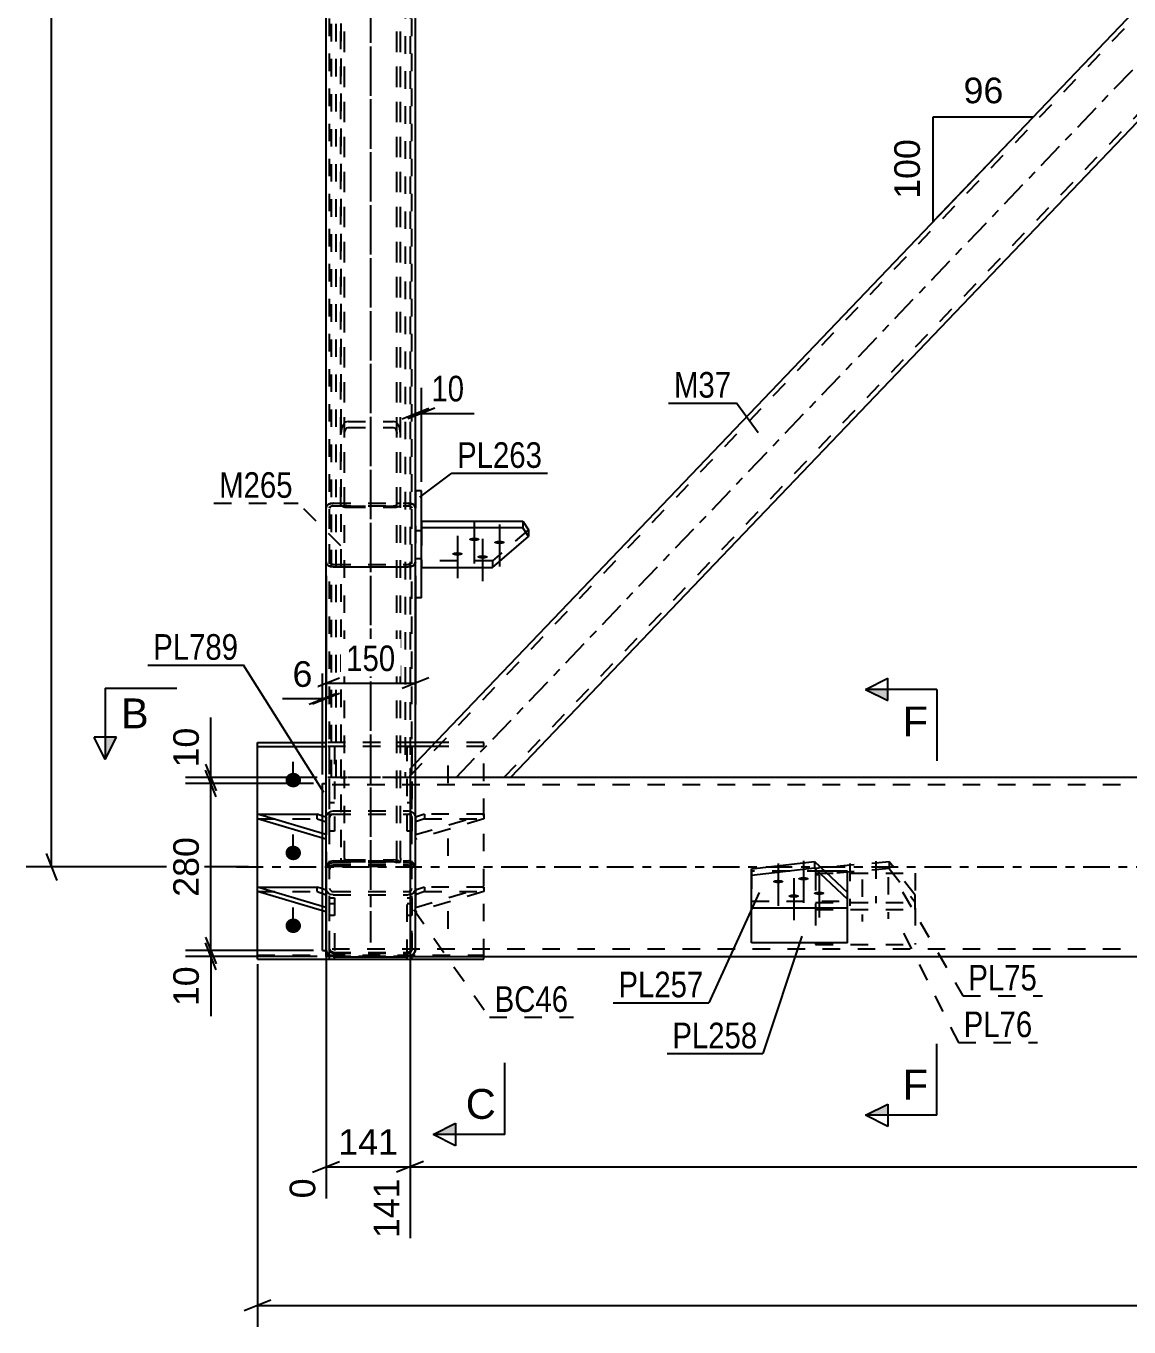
# Model space of a CAD drawing. Header units: millimetres. Extents: x 0 to 1189, y 0 to 841.
# Drawn here: x 75 to 198.4, y 232.2 to 377.7 of the extents above; entities that cross this region are included whole.
import ezdxf

# ---------------------------------------------------------------- set-up
doc = ezdxf.new("R2010")
doc.units = ezdxf.units.MM
doc.linetypes.add('DXK_LINE_DOT2', pattern=[3.9198, 1.9599, -1.9599])
doc.linetypes.add('DXK_LINE_DOT3', pattern=[5.9187, 2.979, -0.9799, 0.9799, -0.9799])
doc.styles.add('Arial', font='ARIAL.TTF', dxfattribs={"height": 0.2})
doc.styles.add('Arial Narrow', font='ARIALN.TTF', dxfattribs={"height": 0.2})

# ---------------------------------------------------------------- blocks, each defined once
blk = doc.blocks.new('Part-318890741-4207 - 4193')
at = {"color": 7, "linetype": 'DXK_LINE_DOT2'}
for p, q in [((117.62, 287.61), (117.62, 297.09)), ((117.62, 297.09), (118.15, 297.09)), ((118.15, 297.09), (118.15, 287.61)), ((117.62, 290.83), (118.15, 290.83)), ((117.62, 289.54), (118.15, 289.54)), ((118.15, 287.61), (117.62, 287.61))]:
    blk.add_line(p, q, dxfattribs=at)
blk = doc.blocks.new('Part-318890741-4205 - 4193')
at = {"color": 2, "linetype": 'Continuous'}
for p, q in [((100.88, 280.87), (100.88, 281.37)), ((108.15, 279.21), (100.88, 281.37)), ((100.88, 281.37), (107.55, 281.37)), ((108.15, 278.7), (100.88, 280.87)), ((108.15, 281.16), (107.55, 281.37))]:
    blk.add_line(p, q, dxfattribs=at)
at = {"color": 7, "linetype": 'DXK_LINE_DOT2'}
for p, q in [((100.88, 280.87), (107.55, 280.87)), ((107.55, 280.87), (107.55, 281.37)), ((107.55, 280.87), (108.55, 280.52)), ((108.55, 281.02), (108.15, 281.16)), ((108.55, 281.02), (108.55, 278.59)), ((108.55, 279.09), (108.15, 279.21)), ((108.55, 278.59), (108.15, 278.7))]:
    blk.add_line(p, q, dxfattribs=at)
blk = doc.blocks.new('Part-318890741-4206 - 4193')
at = {"color": 7, "linetype": 'DXK_LINE_DOT2'}
for p, q in [((108.95, 287.61), (108.95, 297.09)), ((109.48, 297.09), (108.95, 297.09)), ((109.48, 297.09), (109.48, 287.61)), ((108.95, 290.83), (109.48, 290.83)), ((108.95, 289.54), (109.48, 289.54)), ((109.48, 287.61), (108.95, 287.61))]:
    blk.add_line(p, q, dxfattribs=at)
blk = doc.blocks.new('Part-318890741-4208 - 4193')
at = {"color": 7, "linetype": 'DXK_LINE_DOT2'}
for p, q in [((108.95, 273.62), (108.95, 280.15)), ((108.95, 280.15), (109.48, 280.15)), ((108.95, 279.55), (109.48, 279.55)), ((109.48, 280.15), (109.48, 273.55)), ((108.95, 278.21), (109.48, 278.21))]:
    blk.add_line(p, q, dxfattribs=at)
at = {"color": 2, "linetype": 'Continuous'}
for p, q in [((108.95, 273.29), (108.95, 273.62)), ((109.48, 273.29), (109.48, 273.55)), ((108.95, 273.29), (109.48, 273.29))]:
    blk.add_line(p, q, dxfattribs=at)
blk = doc.blocks.new('Part-318890741-4209 - 4193')
at = {"color": 7, "linetype": 'DXK_LINE_DOT2'}
for p, q in [((117.62, 273.55), (117.62, 280.15)), ((117.62, 280.15), (118.15, 280.15)), ((117.62, 279.55), (118.15, 279.55)), ((118.15, 280.15), (118.15, 273.62)), ((117.62, 278.21), (118.15, 278.21))]:
    blk.add_line(p, q, dxfattribs=at)
at = {"color": 2, "linetype": 'Continuous'}
for p, q in [((117.62, 273.29), (117.62, 273.55)), ((118.15, 273.29), (118.15, 273.62)), ((117.62, 273.29), (118.15, 273.29))]:
    blk.add_line(p, q, dxfattribs=at)
blk = doc.blocks.new('Part-318890741-4277 - 4193')
at = {"color": 7, "linetype": 'DXK_LINE_DOT2'}
for p, q in [((117.95, 293.81), (301.98, 486.28)), ((128.46, 293.62), (312.49, 486.09)), ((117.95, 294.13), (117.94, 293.62)), ((117.95, 294.59), (118.55, 295.21)), ((117.95, 294.59), (117.95, 294.13)), ((129.2, 293.62), (117.94, 293.62)), ((117.95, 293.62), (117.95, 293.81))]:
    blk.add_line(p, q, dxfattribs=at)
at = {"color": 7, "linetype": 'DXK_LINE_DOT3'}
blk.add_line((123.11, 293.62), (307.32, 486.28), dxfattribs=at)
at = {"color": 2, "linetype": 'Continuous'}
for p, q in [((118.55, 295.21), (209.13, 389.95)), ((215.22, 383.58), (129.2, 293.62))]:
    blk.add_line(p, q, dxfattribs=at)
blk = doc.blocks.new('Part-318890741-4217 - 4193')
at = {"color": 7, "linetype": 'DXK_LINE_DOT2'}
for p, q in [((119.55, 281.37), (118.55, 281.02)), ((118.55, 279.09), (126.22, 281.37)), ((118.55, 281.02), (118.55, 278.59)), ((119.55, 280.87), (118.55, 280.52)), ((126.22, 280.87), (118.55, 278.59)), ((126.22, 281.37), (119.55, 281.37)), ((119.55, 281.37), (119.55, 280.87)), ((119.55, 280.87), (126.22, 280.87)), ((126.22, 281.37), (126.22, 280.87))]:
    blk.add_line(p, q, dxfattribs=at)
blk = doc.blocks.new('Part-318890741-4408 - 4193')
at = {"color": 2, "linetype": 'Continuous'}
for p, q in [((108.55, 317.74), (108.55, 548.34)), ((118.55, 319.5), (118.55, 539.67)), ((108.61, 317.52), (108.55, 317.74)), ((108.79, 317.34), (108.61, 317.52)), ((109.04, 317.22), (108.79, 317.34)), ((109.35, 317.17), (109.04, 317.22)), ((109.35, 317.17), (117.75, 317.17)), ((118.06, 317.22), (117.75, 317.17)), ((118.32, 317.34), (118.06, 317.22)), ((118.49, 317.52), (118.32, 317.34)), ((118.55, 317.74), (118.49, 317.52)), ((118.55, 317.74), (118.55, 317.96))]:
    blk.add_line(p, q, dxfattribs=at)
at = {"color": 7, "linetype": 'DXK_LINE_DOT2'}
for p, q in [((108.95, 317.74), (108.95, 548.34)), ((118.15, 317.74), (118.15, 548.34)), ((108.55, 323.73), (108.61, 323.95)), ((108.61, 323.95), (108.79, 324.14)), ((108.79, 324.14), (109.04, 324.26)), ((108.98, 323.84), (108.95, 323.73)), ((109.07, 323.94), (108.98, 323.84)), ((109.04, 324.26), (109.35, 324.31)), ((109.2, 324), (109.07, 323.94)), ((109.35, 324.02), (109.2, 324)), ((109.35, 324.31), (117.75, 324.31)), ((109.35, 324.02), (117.75, 324.02)), ((117.75, 324.31), (118.06, 324.26)), ((117.9, 324), (117.75, 324.02)), ((118.03, 323.94), (117.9, 324)), ((118.12, 323.84), (118.03, 323.94)), ((118.06, 324.26), (118.32, 324.14)), ((118.15, 323.73), (118.12, 323.84)), ((118.32, 324.14), (118.49, 323.95)), ((118.49, 323.95), (118.55, 323.73)), ((118.55, 317.96), (118.55, 319.5)), ((108.95, 317.74), (108.98, 317.63)), ((108.98, 317.63), (109.07, 317.54)), ((109.07, 317.54), (109.2, 317.48)), ((109.2, 317.48), (109.35, 317.46)), ((109.35, 317.46), (117.75, 317.46)), ((117.75, 317.46), (117.9, 317.48)), ((117.9, 317.48), (118.03, 317.54)), ((118.03, 317.54), (118.12, 317.63)), ((118.12, 317.63), (118.15, 317.74))]:
    blk.add_line(p, q, dxfattribs=at)
blk = doc.blocks.new('Part-318890741-4362 - 4193')
at = {"color": 7, "linetype": 'DXK_LINE_DOT2'}
for p, q in [((108.61, 289.42), (108.79, 289.67)), ((108.79, 289.67), (109.04, 289.83)), ((109.04, 289.83), (109.35, 289.89)), ((109.35, 289.51), (109.2, 289.48)), ((109.35, 289.89), (117.75, 289.89)), ((109.35, 289.51), (117.75, 289.51)), ((117.75, 289.89), (118.06, 289.83)), ((117.9, 289.48), (117.75, 289.51)), ((118.06, 289.83), (118.32, 289.67)), ((118.32, 289.67), (118.49, 289.42)), ((108.55, 289.13), (108.61, 289.42)), ((108.55, 274.5), (108.55, 289.13)), ((108.98, 289.28), (108.95, 289.13)), ((108.95, 274.5), (108.95, 289.13)), ((109.07, 289.4), (108.98, 289.28)), ((109.2, 289.48), (109.07, 289.4)), ((118.03, 289.4), (117.9, 289.48)), ((118.12, 289.28), (118.03, 289.4)), ((118.15, 289.13), (118.12, 289.28)), ((118.15, 274.5), (118.15, 289.13)), ((118.49, 289.42), (118.55, 289.13)), ((118.55, 274.5), (118.55, 289.13)), ((108.61, 283.77), (108.55, 283.44)), ((108.98, 283.6), (109.07, 283.74)), ((109.35, 284.29), (109.04, 284.23)), ((109.07, 283.74), (109.2, 283.83)), ((109.2, 283.83), (109.35, 283.87)), ((109.35, 284.29), (117.75, 284.29)), ((109.35, 283.87), (117.75, 283.87)), ((118.06, 284.23), (117.75, 284.29)), ((117.75, 283.87), (117.9, 283.83)), ((117.9, 283.83), (118.03, 283.74)), ((118.03, 283.74), (118.12, 283.6)), ((118.55, 283.44), (118.49, 283.77)), ((108.95, 283.44), (108.98, 283.6)), ((118.12, 283.6), (118.15, 283.44)), ((108.61, 280.95), (108.55, 281.24)), ((108.79, 280.71), (108.61, 280.95)), ((108.95, 281.24), (108.98, 281.1)), ((108.98, 281.1), (109.07, 280.98)), ((109.07, 280.98), (109.2, 280.89)), ((109.2, 280.89), (109.35, 280.87)), ((109.35, 280.87), (117.75, 280.87)), ((117.75, 280.87), (117.9, 280.89)), ((117.9, 280.89), (118.03, 280.98)), ((118.03, 280.98), (118.12, 281.1)), ((118.12, 281.1), (118.15, 281.24)), ((118.49, 280.95), (118.32, 280.71)), ((118.55, 281.24), (118.49, 280.95)), ((109.04, 280.55), (108.79, 280.71)), ((109.35, 280.49), (109.04, 280.55)), ((109.35, 280.49), (117.75, 280.49)), ((118.06, 280.55), (117.75, 280.49)), ((118.32, 280.71), (118.06, 280.55)), ((108.55, 274.5), (108.55, 274.48)), ((108.55, 274.48), (108.61, 274.17)), ((108.98, 274.34), (108.95, 274.5)), ((109.07, 274.2), (108.98, 274.34)), ((109.04, 273.71), (109.35, 273.65)), ((109.2, 274.11), (109.07, 274.2)), ((109.35, 274.07), (109.2, 274.11)), ((109.35, 274.07), (117.75, 274.07)), ((109.35, 273.65), (117.75, 273.65)), ((117.9, 274.11), (117.75, 274.07)), ((117.75, 273.65), (118.06, 273.71)), ((118.03, 274.2), (117.9, 274.11)), ((118.12, 274.34), (118.03, 274.2)), ((118.15, 274.5), (118.12, 274.34)), ((118.49, 274.17), (118.55, 274.48)), ((118.55, 274.48), (118.55, 274.5))]:
    blk.add_line(p, q, dxfattribs=at)
for centre, start, end in [((109.39, 283.47), 114.3199, 159.2416), ((117.72, 283.47), 20.7584, 65.6801), ((109.39, 274.47), 200.7584, 245.6801), ((117.72, 274.47), 294.3199, 339.2416)]:
    blk.add_arc(centre, 0.827, start, end, dxfattribs=at)
blk = doc.blocks.new('Part-318890741-4324 - 4193')
at = {"color": 7, "linetype": 'DXK_LINE_DOT2'}
for p, q in [((108.61, 323.95), (108.55, 323.73)), ((108.55, 317.74), (108.55, 323.73)), ((108.79, 324.14), (108.61, 323.95)), ((109.04, 324.26), (108.79, 324.14)), ((108.95, 323.73), (108.98, 323.84)), ((108.95, 274.4), (108.95, 323.73)), ((108.98, 323.84), (109.07, 323.94)), ((109.35, 324.31), (109.04, 324.26)), ((109.07, 323.94), (109.2, 324)), ((109.2, 324), (109.35, 324.02)), ((109.35, 324.31), (117.75, 324.31)), ((109.35, 324.02), (117.75, 324.02)), ((118.06, 324.26), (117.75, 324.31)), ((117.75, 324.02), (117.9, 324)), ((117.9, 324), (118.03, 323.94)), ((118.03, 323.94), (118.12, 323.84)), ((118.32, 324.14), (118.06, 324.26)), ((118.12, 323.84), (118.15, 323.73)), ((118.15, 274.4), (118.15, 323.73)), ((118.49, 323.95), (118.32, 324.14)), ((118.55, 323.73), (118.49, 323.95)), ((118.55, 317.74), (118.55, 323.73)), ((108.98, 317.63), (108.95, 317.74)), ((109.04, 317.57), (108.98, 317.63)), ((109.07, 317.54), (109.04, 317.57)), ((109.2, 317.48), (109.07, 317.54)), ((109.35, 317.46), (109.2, 317.48)), ((109.35, 317.46), (117.75, 317.46)), ((117.9, 317.48), (117.75, 317.46)), ((118.03, 317.54), (117.9, 317.48)), ((118.03, 317.54), (118.06, 317.57)), ((118.06, 317.57), (118.12, 317.63)), ((118.12, 317.63), (118.15, 317.74)), ((109.04, 284.06), (109.35, 284.13)), ((109.35, 283.7), (109.2, 283.67)), ((109.35, 284.13), (117.75, 284.13)), ((109.35, 283.7), (117.75, 283.7)), ((117.75, 284.13), (118.06, 284.06)), ((117.9, 283.67), (117.75, 283.7)), ((108.55, 283.28), (108.61, 283.61)), ((108.98, 283.44), (108.95, 283.28)), ((109.07, 283.58), (108.98, 283.44)), ((109.2, 283.67), (109.07, 283.58)), ((118.03, 283.58), (117.9, 283.67)), ((118.12, 283.44), (118.03, 283.58)), ((118.15, 283.28), (118.12, 283.44)), ((118.49, 283.61), (118.55, 283.28)), ((108.95, 274.4), (108.98, 274.24)), ((108.98, 274.24), (109.07, 274.1)), ((109.07, 274.1), (109.2, 274.01)), ((109.2, 274.01), (109.35, 273.97)), ((109.35, 273.97), (117.75, 273.97)), ((117.75, 273.97), (117.9, 274.01)), ((117.9, 274.01), (118.03, 274.1)), ((118.03, 274.1), (118.12, 274.24)), ((118.12, 274.24), (118.15, 274.4))]:
    blk.add_line(p, q, dxfattribs=at)
at = {"color": 7, "linetype": 'DXK_LINE_DOT3'}
blk.add_line((113.55, 275.58), (113.55, 323.99), dxfattribs=at)
at = {"color": 2, "linetype": 'Continuous'}
for p, q in [((108.55, 274.4), (108.55, 317.74)), ((108.55, 317.74), (108.61, 317.52)), ((108.61, 317.52), (108.79, 317.34)), ((108.79, 317.34), (109.04, 317.22)), ((109.04, 317.22), (109.35, 317.17)), ((109.35, 317.17), (117.75, 317.17)), ((117.75, 317.17), (118.06, 317.22)), ((118.06, 317.22), (118.32, 317.34)), ((118.32, 317.34), (118.49, 317.52)), ((118.49, 317.52), (118.55, 317.74)), ((118.55, 274.4), (118.55, 317.74)), ((108.61, 274.07), (108.55, 274.4)), ((109.35, 273.55), (109.04, 273.62)), ((109.35, 273.55), (117.75, 273.55)), ((118.06, 273.62), (117.75, 273.55)), ((118.55, 274.4), (118.49, 274.07))]:
    blk.add_line(p, q, dxfattribs=at)
at = {"color": 7, "linetype": 'DXK_LINE_DOT2'}
for centre, start, end in [((109.38, 283.31), 114.1363, 159.0727), ((117.72, 283.31), 20.9273, 65.8637)]:
    blk.add_arc(centre, 0.824, start, end, dxfattribs=at)
at = {"color": 2, "linetype": 'Continuous'}
for centre, start, end in [((109.38, 274.37), 200.9273, 245.8637), ((117.72, 274.37), 294.1363, 339.0727)]:
    blk.add_arc(centre, 0.824, start, end, dxfattribs=at)
blk = doc.blocks.new('Part-318890741-4309 - 4193')
at = {"color": 7, "linetype": 'DXK_LINE_DOT2'}
for p, q in [((108.55, 273.74), (108.55, 293.62)), ((118.55, 293.62), (108.55, 293.62)), ((334.62, 292.82), (108.55, 292.82)), ((108.55, 274.42), (108.55, 274.48)), ((334.62, 274.42), (108.55, 274.42)), ((118.06, 273.62), (109.04, 273.62))]:
    blk.add_line(p, q, dxfattribs=at)
at = {"color": 2, "linetype": 'Continuous'}
for p, q in [((334.62, 293.62), (118.55, 293.62)), ((108.55, 273.62), (108.55, 274.4)), ((109.04, 273.62), (108.55, 273.62)), ((118.06, 273.62), (334.62, 273.62))]:
    blk.add_line(p, q, dxfattribs=at)
at = {"color": 7, "linetype": 'DXK_LINE_DOT3'}
blk.add_line((98.55, 283.62), (334.62, 283.62), dxfattribs=at)
blk = doc.blocks.new('Part-318890741-4314 - 4193')
at = {"color": 7, "linetype": 'DXK_LINE_DOT3'}
blk.add_line((113.55, 283.62), (113.55, 496.28), dxfattribs=at)
at = {"color": 7, "linetype": 'DXK_LINE_DOT2'}
for p, q in [((109.15, 293.62), (109.15, 486.28)), ((109.68, 293.62), (109.68, 486.28)), ((117.42, 486.28), (117.42, 293.62)), ((117.95, 486.28), (117.95, 293.62)), ((117.95, 293.62), (109.15, 293.62))]:
    blk.add_line(p, q, dxfattribs=at)
blk = doc.blocks.new('Bolt-318890741-4332 - 4193')
at = {"color": 1, "linetype": 'DXK_LINE_DOT2'}
for p, q in [((167.16, 283.99), (167.16, 279.29)), ((170.06, 284.26), (170.06, 279.56)), ((171.43, 282.49), (171.43, 277.8)), ((168.53, 282.23), (168.53, 277.53))]:
    blk.add_line(p, q, dxfattribs=at)
blk = doc.blocks.new('Bolt-318890741-4333 - 4193')
at = {"linetype": 'Continuous'}
for points in [[(104.88, 294.15), (105.06, 294.13), (105.24, 294.08), (105.39, 293.99), (105.53, 293.88), (105.63, 293.74), (105.71, 293.58), (105.75, 293.42), (105.75, 293.25), (105.71, 293.08), (105.63, 292.92), (105.53, 292.79), (105.39, 292.67), (105.24, 292.59), (105.06, 292.54), (104.88, 292.52), (104.7, 292.54), (104.53, 292.59), (104.37, 292.67), (104.24, 292.79), (104.13, 292.92), (104.06, 293.08), (104.02, 293.25), (104.02, 293.42), (104.06, 293.58), (104.13, 293.74), (104.24, 293.88), (104.37, 293.99), (104.53, 294.08), (104.7, 294.13)], [(104.88, 286), (105.06, 285.98), (105.24, 285.93), (105.39, 285.85), (105.53, 285.73), (105.63, 285.6), (105.71, 285.44), (105.75, 285.27), (105.75, 285.1), (105.71, 284.94), (105.63, 284.78), (105.53, 284.64), (105.39, 284.53), (105.24, 284.44), (105.06, 284.39), (104.88, 284.37), (104.7, 284.39), (104.53, 284.44), (104.37, 284.53), (104.24, 284.64), (104.13, 284.78), (104.06, 284.94), (104.02, 285.1), (104.02, 285.27), (104.06, 285.44), (104.13, 285.6), (104.24, 285.73), (104.37, 285.85), (104.53, 285.93), (104.7, 285.98)], [(104.88, 277.86), (105.06, 277.84), (105.24, 277.79), (105.39, 277.7), (105.53, 277.59), (105.63, 277.45), (105.71, 277.3), (105.75, 277.13), (105.75, 276.96), (105.71, 276.79), (105.63, 276.64), (105.53, 276.5), (105.39, 276.38), (105.24, 276.3), (105.06, 276.25), (104.88, 276.23), (104.7, 276.25), (104.53, 276.3), (104.37, 276.38), (104.24, 276.5), (104.13, 276.64), (104.06, 276.79), (104.02, 276.96), (104.02, 277.13), (104.06, 277.3), (104.13, 277.45), (104.24, 277.59), (104.37, 277.7), (104.53, 277.79), (104.7, 277.84)]]:
    blk.add_hatch(color=1, dxfattribs=at).paths.add_polyline_path(points)
at = {"color": 1, "linetype": 'Continuous'}
for p, q in [((104.88, 292.99), (104.88, 295.38)), ((104.88, 284.85), (104.88, 287.24)), ((104.88, 276.7), (104.88, 279.1))]:
    blk.add_line(p, q, dxfattribs=at)
at = {"color": 1, "linetype": 'DXK_LINE_DOT2'}
for p, q in [((113.55, 292.99), (113.55, 295.38)), ((122.22, 292.99), (122.22, 295.38)), ((122.22, 284.85), (122.22, 287.24)), ((113.55, 276.7), (113.55, 279.1)), ((122.22, 276.7), (122.22, 279.1))]:
    blk.add_line(p, q, dxfattribs=at)
blk = doc.blocks.new('Part-318890741-4339 - 4193')
at = {"color": 7, "linetype": 'DXK_LINE_DOT2'}
for p, q in [((171.55, 284.2), (163.32, 283.45)), ((174.46, 280.45), (171.55, 284.2)), ((171.55, 284.2), (171.55, 283.45)), ((163.32, 283.45), (163.32, 278.87)), ((171.55, 283.45), (163.32, 282.7)), ((171.55, 283.45), (174.46, 279.7)), ((163.32, 279.63), (174.46, 279.63)), ((174.46, 278.87), (174.46, 280.45)), ((163.32, 278.87), (174.46, 278.87))]:
    blk.add_line(p, q, dxfattribs=at)
blk = doc.blocks.new('Part-318890741-4344 - 4193')
at = {"color": 2, "linetype": 'Continuous'}
for p, q in [((108.15, 274.28), (108.15, 292.95)), ((108.15, 292.95), (108.55, 292.95)), ((108.15, 274.28), (108.55, 274.28))]:
    blk.add_line(p, q, dxfattribs=at)
at = {"color": 7, "linetype": 'DXK_LINE_DOT2'}
blk.add_line((108.55, 274.28), (108.55, 292.95), dxfattribs=at)
blk = doc.blocks.new('Part-318890741-4349 - 4193')
at = {"color": 7, "linetype": 'DXK_LINE_DOT2'}
for p, q in [((163.32, 282.94), (163.32, 274.94)), ((163.32, 282.94), (174.46, 282.94)), ((174.46, 282.94), (174.46, 274.94)), ((163.32, 274.94), (174.46, 274.94))]:
    blk.add_line(p, q, dxfattribs=at)
blk = doc.blocks.new('Part-318890741-4352 - 4193')
at = {"color": 2, "linetype": 'Continuous'}
for p, q in [((100.88, 297.55), (108.55, 297.55)), ((100.88, 273.29), (100.88, 297.55)), ((100.88, 297.09), (108.55, 297.09)), ((120.78, 297.55), (118.55, 297.55)), ((120.34, 297.09), (118.55, 297.09)), ((126.22, 273.29), (126.22, 273.62)), ((100.88, 273.29), (126.22, 273.29))]:
    blk.add_line(p, q, dxfattribs=at)
at = {"color": 7, "linetype": 'DXK_LINE_DOT2'}
for p, q in [((118.55, 297.55), (108.55, 297.55)), ((118.55, 297.09), (108.55, 297.09)), ((126.22, 297.09), (120.34, 297.09)), ((126.22, 297.55), (120.78, 297.55)), ((126.22, 273.62), (126.22, 297.55)), ((100.88, 273.74), (126.22, 273.74))]:
    blk.add_line(p, q, dxfattribs=at)
blk = doc.blocks.new('Part-318890741-4372 - 4193')
at = {"color": 2, "linetype": 'Continuous'}
for p, q in [((119.22, 325.69), (118.55, 325.69)), ((119.22, 313.7), (119.22, 325.69)), ((118.55, 317.96), (118.55, 319.5)), ((118.55, 318.12), (119.22, 318.12)), ((119.22, 313.7), (118.55, 313.7))]:
    blk.add_line(p, q, dxfattribs=at)
at = {"color": 7, "linetype": 'DXK_LINE_DOT2'}
for p, q in [((118.55, 325.69), (118.55, 319.5)), ((118.55, 321.26), (119.22, 321.26)), ((118.55, 313.7), (118.55, 317.96))]:
    blk.add_line(p, q, dxfattribs=at)
blk = doc.blocks.new('Bolt-318890741-4373 - 4193')
at = {"linetype": 'Continuous'}
for points in [[(125.14, 320.45), (125.26, 320.45), (125.38, 320.44), (125.49, 320.42), (125.59, 320.39), (125.66, 320.36), (125.71, 320.32), (125.74, 320.28), (125.74, 320.24), (125.71, 320.2), (125.66, 320.16), (125.59, 320.13), (125.49, 320.1), (125.38, 320.08), (125.26, 320.07), (125.14, 320.06), (125.02, 320.07), (124.9, 320.08), (124.79, 320.1), (124.69, 320.13), (124.62, 320.16), (124.57, 320.2), (124.54, 320.24), (124.54, 320.28), (124.57, 320.32), (124.62, 320.35), (124.69, 320.39), (124.79, 320.41), (124.9, 320.44), (125.01, 320.45)], [(127.95, 320.11), (128.07, 320.11), (128.19, 320.09), (128.3, 320.07), (128.39, 320.05), (128.47, 320.01), (128.52, 319.98), (128.54, 319.94), (128.54, 319.89), (128.52, 319.85), (128.47, 319.82), (128.39, 319.78), (128.3, 319.76), (128.19, 319.74), (128.07, 319.72), (127.95, 319.72), (127.82, 319.72), (127.7, 319.74), (127.59, 319.76), (127.5, 319.78), (127.43, 319.82), (127.38, 319.85), (127.35, 319.89), (127.35, 319.93), (127.38, 319.97), (127.43, 320.01), (127.5, 320.04), (127.59, 320.07), (127.7, 320.09), (127.82, 320.11)], [(123.26, 318.83), (123.38, 318.82), (123.5, 318.81), (123.61, 318.79), (123.7, 318.76), (123.78, 318.73), (123.83, 318.69), (123.85, 318.65), (123.85, 318.61), (123.83, 318.57), (123.78, 318.53), (123.7, 318.5), (123.61, 318.47), (123.5, 318.45), (123.38, 318.44), (123.26, 318.44), (123.13, 318.44), (123.01, 318.45), (122.9, 318.47), (122.81, 318.5), (122.74, 318.53), (122.68, 318.57), (122.66, 318.61), (122.66, 318.65), (122.68, 318.69), (122.74, 318.73), (122.81, 318.76), (122.9, 318.79), (123.01, 318.81), (123.13, 318.82)], [(126.06, 318.48), (126.19, 318.48), (126.31, 318.47), (126.41, 318.45), (126.51, 318.42), (126.58, 318.39), (126.63, 318.35), (126.66, 318.31), (126.66, 318.27), (126.63, 318.23), (126.58, 318.19), (126.51, 318.16), (126.41, 318.13), (126.31, 318.11), (126.19, 318.1), (126.06, 318.09), (125.94, 318.1), (125.82, 318.11), (125.71, 318.13), (125.62, 318.16), (125.54, 318.19), (125.49, 318.23), (125.47, 318.27), (125.47, 318.31), (125.49, 318.35), (125.54, 318.39), (125.62, 318.42), (125.71, 318.45), (125.82, 318.47), (125.94, 318.48)]]:
    blk.add_hatch(color=1, dxfattribs=at).paths.add_polyline_path(points)
at = {"color": 1, "linetype": 'Continuous'}
for p, q in [((125.14, 322.27), (125.14, 317.55)), ((127.94, 321.93), (127.95, 317.2)), ((123.25, 320.65), (123.26, 315.92)), ((126.06, 320.31), (126.06, 315.58))]:
    blk.add_line(p, q, dxfattribs=at)
blk = doc.blocks.new('Part-318890741-4390 - 4193')
at = {"color": 2, "linetype": 'Continuous'}
for p, q in [((156.16, 283.42), (163.19, 284.23)), ((163.19, 284.23), (166.9, 280.76)), ((163.19, 284.23), (163.19, 283.47)), ((163.19, 283.47), (156.16, 282.67)), ((156.16, 279.05), (156.16, 283.42)), ((163.19, 283.47), (166.9, 280.01)), ((166.9, 279.05), (166.9, 280.76)), ((156.16, 279.05), (166.9, 279.05))]:
    blk.add_line(p, q, dxfattribs=at)
at = {"color": 7, "linetype": 'DXK_LINE_DOT2'}
blk.add_line((156.16, 279.81), (166.9, 279.81), dxfattribs=at)
blk = doc.blocks.new('Part-318890741-4395 - 4193')
at = {"color": 7, "linetype": 'DXK_LINE_DOT2'}
for p, q in [((164.34, 283.15), (156.16, 283.15)), ((156.16, 283.15), (156.16, 279.05)), ((166.9, 279.05), (166.9, 280.76))]:
    blk.add_line(p, q, dxfattribs=at)
at = {"color": 2, "linetype": 'Continuous'}
for p, q in [((166.9, 283.15), (164.34, 283.15)), ((166.9, 280.76), (166.9, 283.15)), ((156.16, 275.15), (156.16, 279.05)), ((166.9, 275.15), (166.9, 279.05)), ((166.9, 275.15), (156.16, 275.15))]:
    blk.add_line(p, q, dxfattribs=at)
blk = doc.blocks.new('Bolt-318890741-4396 - 4193')
at = {"linetype": 'Continuous'}
for points in [[(161.97, 282.5), (162.09, 282.5), (162.21, 282.48), (162.32, 282.46), (162.41, 282.44), (162.49, 282.4), (162.54, 282.37), (162.56, 282.33), (162.56, 282.29), (162.54, 282.25), (162.49, 282.21), (162.41, 282.18), (162.32, 282.15), (162.21, 282.13), (162.09, 282.12), (161.97, 282.11), (161.84, 282.12), (161.72, 282.13), (161.61, 282.15), (161.52, 282.18), (161.45, 282.21), (161.4, 282.25), (161.37, 282.29), (161.37, 282.33), (161.4, 282.37), (161.45, 282.4), (161.52, 282.44), (161.61, 282.46), (161.72, 282.48), (161.84, 282.5)], [(159.13, 282.18), (159.26, 282.18), (159.38, 282.17), (159.48, 282.15), (159.58, 282.12), (159.65, 282.09), (159.7, 282.05), (159.73, 282.01), (159.73, 281.97), (159.7, 281.93), (159.65, 281.89), (159.58, 281.86), (159.48, 281.83), (159.38, 281.81), (159.26, 281.8), (159.13, 281.79), (159.01, 281.8), (158.89, 281.81), (158.78, 281.83), (158.69, 281.86), (158.61, 281.89), (158.56, 281.93), (158.54, 281.97), (158.54, 282.01), (158.56, 282.05), (158.61, 282.09), (158.69, 282.12), (158.78, 282.15), (158.89, 282.17), (159.01, 282.18)], [(163.71, 280.87), (163.84, 280.87), (163.96, 280.85), (164.06, 280.83), (164.16, 280.81), (164.23, 280.77), (164.28, 280.74), (164.31, 280.7), (164.31, 280.66), (164.28, 280.62), (164.23, 280.58), (164.16, 280.55), (164.06, 280.52), (163.96, 280.5), (163.84, 280.49), (163.71, 280.48), (163.59, 280.49), (163.47, 280.5), (163.36, 280.52), (163.27, 280.55), (163.19, 280.58), (163.14, 280.62), (163.11, 280.66), (163.11, 280.7), (163.14, 280.74), (163.19, 280.77), (163.27, 280.81), (163.36, 280.83), (163.47, 280.85), (163.59, 280.87)], [(160.88, 280.55), (161, 280.55), (161.12, 280.54), (161.23, 280.52), (161.32, 280.49), (161.4, 280.46), (161.45, 280.42), (161.47, 280.38), (161.47, 280.34), (161.45, 280.3), (161.4, 280.26), (161.32, 280.23), (161.23, 280.2), (161.12, 280.18), (161, 280.17), (160.88, 280.16), (160.75, 280.17), (160.63, 280.18), (160.52, 280.2), (160.43, 280.23), (160.36, 280.26), (160.31, 280.3), (160.28, 280.34), (160.28, 280.38), (160.31, 280.42), (160.36, 280.46), (160.43, 280.49), (160.52, 280.52), (160.63, 280.54), (160.75, 280.55)]]:
    blk.add_hatch(color=1, dxfattribs=at).paths.add_polyline_path(points)
at = {"color": 1, "linetype": 'Continuous'}
for p, q in [((159.13, 284.01), (159.13, 279.28)), ((161.97, 284.32), (161.97, 279.59)), ((160.88, 282.38), (160.88, 277.65)), ((163.71, 282.69), (163.71, 277.96))]:
    blk.add_line(p, q, dxfattribs=at)
blk = doc.blocks.new('Part-318890741-4401 - 4193')
at = {"color": 2, "linetype": 'Continuous'}
for p, q in [((119.22, 322.28), (130.55, 322.29)), ((119.22, 322.28), (119.22, 321.53)), ((130.55, 321.54), (119.22, 321.53)), ((130.55, 322.29), (131.19, 321.32)), ((130.55, 322.29), (130.55, 321.54)), ((131.19, 320.56), (130.55, 321.54)), ((127.19, 317.11), (131.19, 320.56)), ((131.19, 321.32), (131.19, 320.56)), ((119.22, 317.1), (127.19, 317.11))]:
    blk.add_line(p, q, dxfattribs=at)
at = {"color": 7, "linetype": 'DXK_LINE_DOT2'}
for p, q in [((119.22, 317.86), (119.22, 322.28)), ((119.22, 321.53), (119.22, 317.1)), ((131.19, 321.32), (127.18, 317.86)), ((127.18, 317.86), (119.22, 317.86)), ((119.22, 317.86), (119.22, 317.1)), ((127.18, 317.86), (127.19, 317.11))]:
    blk.add_line(p, q, dxfattribs=at)
blk = doc.blocks.new('Part-318890741-4402 - 4193')
at = {"color": 2, "linetype": 'Continuous'}
for p, q in [((100.88, 289.01), (100.88, 289.51)), ((108.15, 287.35), (100.88, 289.51)), ((100.88, 289.51), (107.55, 289.51)), ((108.15, 289.31), (107.55, 289.51)), ((108.15, 286.85), (100.88, 289.01))]:
    blk.add_line(p, q, dxfattribs=at)
at = {"color": 7, "linetype": 'DXK_LINE_DOT2'}
for p, q in [((107.55, 289.01), (107.55, 289.51)), ((100.88, 289.01), (107.55, 289.01)), ((107.55, 289.01), (108.55, 288.67)), ((108.55, 289.17), (108.15, 289.31)), ((108.55, 289.17), (108.55, 286.73)), ((108.55, 287.23), (108.15, 287.35)), ((108.55, 286.73), (108.15, 286.85))]:
    blk.add_line(p, q, dxfattribs=at)
blk = doc.blocks.new('Part-318890741-4403 - 4193')
at = {"color": 7, "linetype": 'DXK_LINE_DOT2'}
for p, q in [((119.55, 289.51), (118.55, 289.17)), ((118.55, 287.23), (126.22, 289.51)), ((126.22, 289.51), (119.55, 289.51)), ((119.55, 289.51), (119.55, 289.01)), ((126.22, 289.51), (126.22, 289.01)), ((118.55, 289.17), (118.55, 286.73)), ((119.55, 289.01), (118.55, 288.67)), ((126.22, 289.01), (118.55, 286.73)), ((119.55, 289.01), (126.22, 289.01))]:
    blk.add_line(p, q, dxfattribs=at)
blk = doc.blocks.new('Part-318890741-4413 - 4193')
at = {"color": 7, "linetype": 'DXK_LINE_DOT2'}
for p, q in [((110.22, 324.12), (110.22, 495.06)), ((110.62, 324.12), (110.62, 495.06)), ((116.48, 324.12), (116.48, 495.06)), ((116.88, 324.12), (116.88, 495.06)), ((111.02, 333.45), (110.71, 333.35)), ((111.02, 333.45), (116.08, 333.45)), ((116.39, 333.35), (116.08, 333.45)), ((110.28, 332.6), (110.22, 332.08)), ((110.62, 332.08), (110.65, 332.34)), ((110.86, 332.71), (111.02, 332.76)), ((111.02, 332.76), (116.08, 332.76)), ((116.08, 332.76), (116.24, 332.71)), ((116.45, 332.34), (116.48, 332.08)), ((116.88, 332.08), (116.82, 332.6)), ((110.22, 324.31), (110.62, 324.31)), ((110.22, 324.12), (110.28, 324.02)), ((110.28, 324.02), (110.45, 323.93)), ((110.45, 323.93), (110.71, 323.87)), ((110.65, 324.07), (110.62, 324.12)), ((110.73, 324.02), (110.65, 324.07)), ((110.71, 323.87), (111.02, 323.85)), ((110.86, 323.99), (110.73, 324.02)), ((111.02, 323.98), (110.86, 323.99)), ((111.02, 323.98), (116.08, 323.98)), ((111.02, 323.85), (116.08, 323.85)), ((116.24, 323.99), (116.08, 323.98)), ((116.08, 323.85), (116.39, 323.87)), ((116.37, 324.02), (116.24, 323.99)), ((116.45, 324.07), (116.37, 324.02)), ((116.39, 323.87), (116.65, 323.93)), ((116.48, 324.12), (116.45, 324.07)), ((116.48, 324.31), (116.88, 324.31)), ((116.65, 323.93), (116.82, 324.02)), ((116.82, 324.02), (116.88, 324.12))]:
    blk.add_line(p, q, dxfattribs=at)
for centre, radius, start, end in [((111.53, 332.37), 1.27, 129.9903, 169.6055), ((115.57, 332.37), 1.27, 10.3945, 50.0097), ((111.27, 332.22), 0.635, 129.9903, 169.6055), ((115.83, 332.22), 0.635, 10.3945, 50.0097)]:
    blk.add_arc(centre, radius, start, end, dxfattribs=at)
blk = doc.blocks.new('Part-318890741-4418 - 4193')
at = {"color": 7, "linetype": 'DXK_LINE_DOT3'}
blk.add_line((113.55, 275.16), (113.55, 415.97), dxfattribs=at)
at = {"color": 7, "linetype": 'DXK_LINE_DOT2'}
for p, q in [((110.28, 409.58), (110.22, 409.3)), ((110.22, 409.3), (110.22, 284.59)), ((110.45, 409.83), (110.28, 409.58)), ((110.71, 409.99), (110.45, 409.83)), ((110.62, 409.3), (110.65, 409.44)), ((110.62, 284.59), (110.62, 409.3)), ((110.65, 409.44), (110.73, 409.56)), ((111.02, 410.04), (110.71, 409.99)), ((110.73, 409.56), (110.86, 409.64)), ((110.86, 409.64), (111.02, 409.67)), ((111.02, 410.04), (116.08, 410.04)), ((111.02, 409.67), (116.08, 409.67)), ((116.39, 409.99), (116.08, 410.04)), ((116.08, 409.67), (116.24, 409.64)), ((116.24, 409.64), (116.37, 409.56)), ((116.37, 409.56), (116.45, 409.44)), ((116.65, 409.83), (116.39, 409.99)), ((116.45, 409.44), (116.48, 409.3)), ((116.48, 284.59), (116.48, 409.3)), ((116.82, 409.58), (116.65, 409.83)), ((116.88, 409.3), (116.82, 409.58)), ((116.88, 284.59), (116.88, 409.3)), ((110.22, 404.6), (110.28, 404.32)), ((110.65, 404.46), (110.62, 404.6)), ((110.73, 404.34), (110.65, 404.46)), ((116.45, 404.46), (116.37, 404.34)), ((116.48, 404.6), (116.45, 404.46)), ((116.82, 404.32), (116.88, 404.6)), ((110.28, 404.32), (110.45, 404.07)), ((110.45, 404.07), (110.71, 403.91)), ((110.71, 403.91), (111.02, 403.86)), ((110.86, 404.26), (110.73, 404.34)), ((111.02, 404.23), (110.86, 404.26)), ((111.02, 404.23), (116.08, 404.23)), ((111.02, 403.86), (116.08, 403.86)), ((116.24, 404.26), (116.08, 404.23)), ((116.08, 403.86), (116.39, 403.91)), ((116.37, 404.34), (116.24, 404.26)), ((116.39, 403.91), (116.65, 404.07)), ((116.65, 404.07), (116.82, 404.32)), ((110.22, 293.56), (110.27, 293.62)), ((110.27, 293.62), (110.73, 293.62)), ((116.83, 293.62), (110.27, 293.62)), ((110.62, 293.56), (110.65, 293.59)), ((110.65, 293.59), (110.73, 293.62)), ((110.86, 293.62), (110.73, 293.62)), ((116.24, 293.62), (116.37, 293.62)), ((116.83, 293.62), (116.37, 293.62)), ((116.37, 293.62), (116.45, 293.59)), ((116.45, 293.59), (116.48, 293.56)), ((116.88, 293.56), (116.83, 293.62)), ((110.22, 284.59), (110.26, 284.13)), ((110.28, 284.18), (110.26, 284.13)), ((110.26, 284.13), (110.68, 284.13)), ((110.45, 284.3), (110.28, 284.18)), ((110.71, 284.37), (110.45, 284.3)), ((110.62, 284.59), (110.65, 284.24)), ((110.65, 284.24), (110.68, 284.13)), ((110.68, 284.13), (110.73, 284.17)), ((111.02, 284.4), (110.71, 284.37)), ((110.73, 284.17), (110.86, 284.21)), ((110.86, 284.21), (111.02, 284.22)), ((111.02, 284.4), (116.08, 284.4)), ((111.02, 284.22), (116.08, 284.22)), ((116.39, 284.37), (116.08, 284.4)), ((116.08, 284.22), (116.24, 284.21)), ((116.24, 284.21), (116.37, 284.17)), ((116.37, 284.17), (116.42, 284.13)), ((116.65, 284.3), (116.39, 284.37)), ((116.42, 284.13), (116.45, 284.24)), ((116.84, 284.13), (116.42, 284.13)), ((116.45, 284.24), (116.48, 284.59)), ((116.82, 284.18), (116.65, 284.3)), ((116.84, 284.13), (116.82, 284.18)), ((116.88, 284.59), (116.84, 284.13))]:
    blk.add_line(p, q, dxfattribs=at)
blk = doc.blocks.new('StraightDimension-318890741-10549 - 4193')
at = {"color": 7, "linetype": 'Continuous'}
for p, q in [((108.55, 316.17), (108.55, 301.77)), ((118.55, 316.17), (118.55, 301.77)), ((107.05, 303.57), (110.05, 304.77)), ((108.55, 304.17), (118.55, 304.17)), ((120.05, 304.77), (117.05, 303.57))]:
    blk.add_line(p, q, dxfattribs=at)
at = {"color": 0}
blk.add_wipeout([(116.89, 304.92), (116.89, 309.12), (110.21, 309.12), (110.21, 304.92)], dxfattribs=at)
at = {"color": 3, "style": 'Arial Narrow'}
blk.add_text('150', height=2.863, dxfattribs=at).set_placement((110.81, 305.52))
blk = doc.blocks.new('StraightDimension-318890741-22986 - 4193')
at = {"color": 7, "linetype": 'Continuous'}
for p, q in [((77.84, 283.62), (77.84, 496.28)), ((77.24, 285.12), (78.44, 282.12)), ((99.88, 283.62), (74.99, 283.62))]:
    blk.add_line(p, q, dxfattribs=at)
blk = doc.blocks.new('StraightDimension-318890741-4506 - 4193')
at = {"color": 7, "linetype": 'Continuous'}
for p, q in [((100.88, 272.74), (100.88, 232.18)), ((102.38, 235.18), (99.38, 233.98)), ((100.88, 234.58), (357.72, 234.58))]:
    blk.add_line(p, q, dxfattribs=at)
blk = doc.blocks.new('StraightDimension-318890741-4514 - 4193')
at = {"color": 7, "linetype": 'Continuous'}
for p, q in [((95.67, 293.62), (95.67, 300.32)), ((95.67, 293.62), (95.67, 300.32)), ((95.07, 295.12), (96.27, 292.12)), ((96.27, 291.45), (95.07, 294.45)), ((107.55, 293.62), (92.82, 293.62)), ((107.15, 292.95), (92.82, 292.95)), ((95.67, 292.95), (95.67, 293.62))]:
    blk.add_line(p, q, dxfattribs=at)
at = {"color": 0}
blk.add_wipeout([(94.92, 299.79), (90.72, 299.79), (90.72, 294.14), (94.92, 294.14)], dxfattribs=at)
at = {"color": 3, "style": 'Arial'}
blk.add_text('10', height=2.865, rotation=90.0002, dxfattribs=at).set_placement((94.32, 294.74))
blk = doc.blocks.new('AngleDimension-318890741-4669 - 4193')
at = {"color": 7, "linetype": 'Continuous'}
for p, q in [((176.49, 367.52), (187.69, 367.52)), ((176.49, 355.81), (187.69, 367.52)), ((176.49, 355.81), (176.49, 367.52)), ((186.71, 366.5), (187.69, 367.52))]:
    blk.add_line(p, q, dxfattribs=at)
at = {"color": 0}
for points in [[(184.91, 368.42), (184.91, 372.62), (179.27, 372.62), (179.27, 368.42)], [(175.59, 365.6), (171.39, 365.6), (171.39, 357.73), (175.59, 357.73)]]:
    blk.add_wipeout(points, dxfattribs=at)
at = {"color": 3, "style": 'Arial'}
blk.add_text('96', height=2.865, dxfattribs=at).set_placement((179.87, 369.02))
blk.add_text('100', height=2.865, rotation=90.0002, dxfattribs=at).set_placement((174.99, 358.33))
blk = doc.blocks.new('StraightDimension-318890741-4524 - 4193')
at = {"color": 7, "linetype": 'Continuous'}
for p, q in [((96.27, 291.45), (95.07, 294.45)), ((107.15, 292.95), (92.82, 292.95)), ((95.67, 274.28), (95.67, 292.95)), ((95.07, 275.78), (96.27, 272.78)), ((107.15, 274.28), (92.82, 274.28))]:
    blk.add_line(p, q, dxfattribs=at)
at = {"color": 0}
blk.add_wipeout([(94.92, 287.55), (90.72, 287.55), (90.72, 279.68), (94.92, 279.68)], dxfattribs=at)
at = {"color": 3, "style": 'Arial'}
blk.add_text('280', height=2.865, rotation=90.0002, dxfattribs=at).set_placement((94.32, 280.28))
blk = doc.blocks.new('StraightDimension-318890741-4534 - 4193')
at = {"color": 7, "linetype": 'Continuous'}
for p, q in [((95.07, 275.78), (96.27, 272.78)), ((96.27, 272.12), (95.07, 275.12)), ((107.15, 274.28), (92.82, 274.28)), ((107.55, 273.62), (92.82, 273.62)), ((95.67, 273.62), (95.67, 274.28)), ((95.67, 273.62), (95.67, 266.92)), ((95.67, 273.62), (95.67, 266.92))]:
    blk.add_line(p, q, dxfattribs=at)
at = {"color": 0}
blk.add_wipeout([(94.92, 273.09), (90.72, 273.09), (90.72, 267.45), (94.92, 267.45)], dxfattribs=at)
at = {"color": 3, "style": 'Arial'}
blk.add_text('10', height=2.865, rotation=90.0002, dxfattribs=at).set_placement((94.32, 268.05))
blk = doc.blocks.new('StraightDimension-318890741-4586 - 4193')
at = {"color": 7, "linetype": 'Continuous'}
for p, q in [((108.15, 293.95), (108.15, 305.26)), ((108.55, 294.62), (108.55, 305.26)), ((106.65, 301.81), (109.65, 303.01)), ((110.05, 303.01), (107.05, 301.81)), ((108.15, 302.41), (103.68, 302.41)), ((108.15, 302.41), (103.68, 302.41)), ((108.15, 302.41), (108.55, 302.41))]:
    blk.add_line(p, q, dxfattribs=at)
at = {"color": 0}
blk.add_wipeout([(107.63, 303.16), (107.63, 307.36), (104.2, 307.36), (104.2, 303.16)], dxfattribs=at)
at = {"color": 3, "style": 'Arial'}
blk.add_text('6', height=2.87, dxfattribs=at).set_placement((104.8, 303.76))
blk = doc.blocks.new('StraightDimension-318890741-4621 - 4193')
at = {"color": 7, "linetype": 'Continuous'}
for p, q in [((117.95, 293.59), (117.95, 242.11)), ((301.24, 292.62), (301.24, 239.89)), ((119.45, 250.68), (116.45, 249.48)), ((299.74, 249.48), (302.74, 250.68)), ((117.95, 250.08), (301.24, 250.08))]:
    blk.add_line(p, q, dxfattribs=at)
at = {"color": 0}
blk.add_wipeout([(214.64, 250.83), (214.64, 255.03), (204.55, 255.03), (204.55, 250.83)], dxfattribs=at)
at = {"color": 3, "style": 'Arial'}
blk.add_text('2749', height=2.865, dxfattribs=at).set_placement((205.15, 251.43))
at = {"color": 0, "linetype": 'Continuous'}
blk.add_wipeout([(300.64, 249.38), (296.44, 249.38), (296.44, 239.29), (300.64, 239.29)], dxfattribs=at)
at = {"color": 3, "linetype": 'Continuous', "style": 'Arial'}
blk.add_text('2890', height=2.865, rotation=90.0002, dxfattribs=at).set_placement((300.04, 239.89))
blk = doc.blocks.new('StraightDimension-318890741-4640 - 4193')
at = {"color": 7, "linetype": 'Continuous'}
for p, q in [((117.95, 293.59), (117.95, 242.11)), ((108.55, 285.31), (108.55, 246.56)), ((107.05, 249.48), (110.05, 250.68)), ((119.45, 250.68), (116.45, 249.48)), ((108.55, 250.08), (117.95, 250.08))]:
    blk.add_line(p, q, dxfattribs=at)
at = {"color": 0}
blk.add_wipeout([(117.19, 250.83), (117.19, 255.03), (109.32, 255.03), (109.32, 250.83)], dxfattribs=at)
at = {"color": 0, "linetype": 'Continuous'}
for points in [[(107.95, 249.38), (103.75, 249.38), (103.75, 245.96), (107.95, 245.96)], [(117.35, 249.38), (113.15, 249.38), (113.15, 241.51), (117.35, 241.51)]]:
    blk.add_wipeout(points, dxfattribs=at)
at = {"color": 3, "style": 'Arial'}
blk.add_text('141', height=2.865, dxfattribs=at).set_placement((109.92, 251.43))
at = {"color": 3, "linetype": 'Continuous', "style": 'Arial'}
for s, height, p in [('0', 2.87, (107.35, 246.56)), ('141', 2.865, (116.75, 242.11))]:
    blk.add_text(s, height=height, rotation=90.0002, dxfattribs=at).set_placement(p)
blk = doc.blocks.new('StraightDimension-318890741-23210 - 4193')
at = {"color": 7, "linetype": 'Continuous'}
for p, q in [((118.55, 326.69), (118.55, 337.18)), ((119.22, 326.69), (119.22, 337.18)), ((117.05, 333.73), (120.05, 334.93)), ((120.72, 334.93), (117.72, 333.73)), ((118.55, 334.33), (119.22, 334.33)), ((119.22, 334.33), (125.12, 334.33)), ((119.22, 334.33), (125.12, 334.33))]:
    blk.add_line(p, q, dxfattribs=at)
at = {"color": 0}
blk.add_wipeout([(124.6, 335.08), (124.6, 339.28), (119.74, 339.28), (119.74, 335.08)], dxfattribs=at)
at = {"color": 3, "style": 'Arial Narrow'}
blk.add_text('10', height=2.863, dxfattribs=at).set_placement((120.34, 335.68))
blk = doc.blocks.new('Mark-318890741-4273 - 4193')
at = {"color": 0}
blk.add_wipeout([(153.87, 336.1), (153.87, 339.1), (147.48, 339.1), (147.48, 336.1)], dxfattribs=at)
blk.add_wipeout([(153.87, 336.1), (153.87, 339.1), (147.48, 339.1), (147.48, 336.1)], dxfattribs=at)
at = {"color": 30, "linetype": 'Continuous'}
for p in [(146.88, 335.5), (156.88, 332.17)]:
    blk.add_line(p, (154.47, 335.5), dxfattribs=at)
at = {"color": 3, "style": 'Arial Narrow'}
blk.add_text('M37', height=2.863, dxfattribs=at).set_placement((147.48, 336.1))
blk = doc.blocks.new('Mark-318890741-4358 - 4193')
at = {"color": 0}
blk.add_wipeout([(135.64, 267.41), (135.64, 270.41), (127.42, 270.41), (127.42, 267.41)], dxfattribs=at)
blk.add_wipeout([(135.64, 267.41), (135.64, 270.41), (127.42, 270.41), (127.42, 267.41)], dxfattribs=at)
at = {"color": 30, "linetype": 'DXK_LINE_DOT2'}
for p, q in [((118.36, 278.87), (126.82, 266.81)), ((126.82, 266.81), (136.24, 266.81))]:
    blk.add_line(p, q, dxfattribs=at)
at = {"color": 3, "style": 'Arial Narrow'}
blk.add_text('BC46', height=2.863, dxfattribs=at).set_placement((127.42, 267.41))
blk = doc.blocks.new('Mark-318890741-4335 - 4193')
at = {"color": 0}
blk.add_wipeout([(188.09, 269.81), (188.09, 272.81), (180.41, 272.81), (180.41, 269.81)], dxfattribs=at)
blk.add_wipeout([(188.09, 269.81), (188.09, 272.81), (180.41, 272.81), (180.41, 269.81)], dxfattribs=at)
at = {"color": 30, "linetype": 'DXK_LINE_DOT2'}
for p, q in [((173.03, 280.84), (179.81, 269.21)), ((179.81, 269.21), (188.69, 269.21))]:
    blk.add_line(p, q, dxfattribs=at)
at = {"color": 3, "style": 'Arial Narrow'}
blk.add_text('PL75', height=2.863, dxfattribs=at).set_placement((180.41, 269.81))
blk = doc.blocks.new('Mark-318890741-4340 - 4193')
at = {"color": 0}
blk.add_wipeout([(98.73, 306.79), (98.73, 309.79), (89.22, 309.79), (89.22, 306.79)], dxfattribs=at)
blk.add_wipeout([(98.73, 306.79), (98.73, 309.79), (89.22, 309.79), (89.22, 306.79)], dxfattribs=at)
at = {"color": 30, "linetype": 'Continuous'}
for p in [(88.62, 306.19), (108.32, 291.95)]:
    blk.add_line(p, (99.33, 306.19), dxfattribs=at)
at = {"color": 3, "style": 'Arial Narrow'}
blk.add_text('PL789', height=2.863, dxfattribs=at).set_placement((89.22, 306.79))
blk = doc.blocks.new('SectionMark-318890741-27441 - 4193')
at = {"linetype": 'Continuous'}
for points in [[(171.4, 303.47), (171.4, 302.22), (168.9, 303.47)], [(171.4, 257.1), (171.4, 255.85), (168.9, 255.85)]]:
    blk.add_hatch(color=6, dxfattribs=at).paths.add_polyline_path(points)
at = {"color": 6, "linetype": 'Continuous'}
for p, q in [((168.9, 303.47), (171.4, 304.72)), ((171.4, 302.22), (171.4, 304.72)), ((176.9, 303.47), (168.9, 303.47)), ((168.9, 303.47), (171.4, 302.22)), ((176.9, 303.47), (176.9, 295.47)), ((176.9, 255.85), (176.9, 263.85)), ((168.9, 255.85), (171.4, 257.1)), ((171.4, 257.1), (171.4, 254.6)), ((176.9, 255.85), (168.9, 255.85)), ((171.4, 254.6), (168.9, 255.85))]:
    blk.add_line(p, q, dxfattribs=at)
at = {"color": 0, "linetype": 'Continuous'}
for points in [[(175.9, 298.22), (175.9, 301.72), (173.05, 301.72), (173.05, 298.22)], [(175.9, 257.6), (175.9, 261.1), (173.05, 261.1), (173.05, 257.6)]]:
    blk.add_wipeout(points, dxfattribs=at)
at = {"color": 3, "linetype": 'Continuous', "style": 'Arial'}
for p in [(173.05, 298.22), (173.05, 257.6)]:
    blk.add_text('F', height=3.34, dxfattribs=at).set_placement(p)
blk = doc.blocks.new('Mark-318890741-4345 - 4193')
at = {"color": 0}
blk.add_wipeout([(187.56, 264.59), (187.56, 267.59), (179.89, 267.59), (179.89, 264.59)], dxfattribs=at)
blk.add_wipeout([(187.56, 264.59), (187.56, 267.59), (179.89, 267.59), (179.89, 264.59)], dxfattribs=at)
at = {"color": 30, "linetype": 'DXK_LINE_DOT2'}
for p, q in [((173.16, 276.22), (179.29, 263.99)), ((179.29, 263.99), (188.16, 263.99))]:
    blk.add_line(p, q, dxfattribs=at)
at = {"color": 3, "style": 'Arial Narrow'}
blk.add_text('PL76', height=2.863, dxfattribs=at).set_placement((179.89, 264.59))
blk = doc.blocks.new('Mark-318890741-4368 - 4193')
at = {"color": 0}
blk.add_wipeout([(132.73, 328.25), (132.73, 331.25), (123.22, 331.25), (123.22, 328.25)], dxfattribs=at)
blk.add_wipeout([(132.73, 328.25), (132.73, 331.25), (123.22, 331.25), (123.22, 328.25)], dxfattribs=at)
at = {"color": 30, "linetype": 'Continuous'}
for p, q in [((119.04, 324.96), (122.62, 327.65)), ((122.62, 327.65), (133.33, 327.65))]:
    blk.add_line(p, q, dxfattribs=at)
at = {"color": 3, "style": 'Arial Narrow'}
blk.add_text('PL263', height=2.863, dxfattribs=at).set_placement((123.22, 328.25))
blk = doc.blocks.new('Mark-318890741-4386 - 4193')
at = {"color": 0}
blk.add_wipeout([(150.78, 269.04), (150.78, 272.04), (141.27, 272.04), (141.27, 269.04)], dxfattribs=at)
blk.add_wipeout([(150.78, 269.04), (150.78, 272.04), (141.27, 272.04), (141.27, 269.04)], dxfattribs=at)
at = {"color": 30, "linetype": 'Continuous'}
for p in [(157.01, 280.75), (140.67, 268.44)]:
    blk.add_line(p, (151.38, 268.44), dxfattribs=at)
at = {"color": 3, "style": 'Arial Narrow'}
blk.add_text('PL257', height=2.863, dxfattribs=at).set_placement((141.27, 269.04))
blk = doc.blocks.new('Mark-318890741-4391 - 4193')
at = {"color": 0}
blk.add_wipeout([(156.8, 263.34), (156.8, 266.34), (147.3, 266.34), (147.3, 263.34)], dxfattribs=at)
blk.add_wipeout([(156.8, 263.34), (156.8, 266.34), (147.3, 266.34), (147.3, 263.34)], dxfattribs=at)
at = {"color": 30, "linetype": 'Continuous'}
for p in [(161.78, 275.88), (146.7, 262.74)]:
    blk.add_line(p, (157.4, 262.74), dxfattribs=at)
at = {"color": 3, "style": 'Arial Narrow'}
blk.add_text('PL258', height=2.863, dxfattribs=at).set_placement((147.3, 263.34))
blk = doc.blocks.new('Mark-318890741-4414 - 4193')
at = {"color": 0}
blk.add_wipeout([(104.82, 324.9), (104.82, 327.9), (96.6, 327.9), (96.6, 324.9)], dxfattribs=at)
blk.add_wipeout([(104.82, 324.9), (104.82, 327.9), (96.6, 327.9), (96.6, 324.9)], dxfattribs=at)
at = {"color": 30, "linetype": 'DXK_LINE_DOT2'}
for p in [(96, 324.3), (110.22, 319.52)]:
    blk.add_line(p, (105.42, 324.3), dxfattribs=at)
at = {"color": 3, "style": 'Arial Narrow'}
blk.add_text('M265', height=2.863, dxfattribs=at).set_placement((96.6, 324.9))
blk = doc.blocks.new('SectionMark-318890741-4819 - 4193')
at = {"linetype": 'Continuous'}
blk.add_hatch(color=6, dxfattribs=at).paths.add_polyline_path([(123.05, 254.95), (123.05, 253.7), (120.55, 253.7)])
at = {"color": 6, "linetype": 'Continuous'}
for p, q in [((128.55, 253.7), (128.55, 261.7)), ((120.55, 253.7), (123.05, 254.95)), ((123.05, 254.95), (123.05, 252.45)), ((128.55, 253.7), (120.55, 253.7)), ((123.05, 252.45), (120.55, 253.7))]:
    blk.add_line(p, q, dxfattribs=at)
at = {"color": 0, "linetype": 'Continuous'}
blk.add_wipeout([(127.55, 255.45), (127.55, 258.95), (124.18, 258.95), (124.18, 255.45)], dxfattribs=at)
at = {"color": 3, "linetype": 'Continuous', "style": 'Arial'}
blk.add_text('C', height=3.34, dxfattribs=at).set_placement((124.18, 255.45))
blk = doc.blocks.new('SectionMark-318890741-4823 - 4193')
at = {"linetype": 'Continuous'}
blk.add_hatch(color=6, dxfattribs=at).paths.add_polyline_path([(83.85, 298.12), (85.1, 298.12), (83.85, 295.62)])
at = {"color": 6, "linetype": 'Continuous'}
for p, q in [((83.85, 303.62), (91.85, 303.62)), ((83.85, 303.62), (83.85, 295.62)), ((83.85, 295.62), (82.6, 298.12)), ((85.1, 298.12), (82.6, 298.12)), ((83.85, 295.62), (85.1, 298.12))]:
    blk.add_line(p, q, dxfattribs=at)
at = {"color": 0, "linetype": 'Continuous'}
blk.add_wipeout([(88.71, 299.12), (88.71, 302.62), (85.6, 302.62), (85.6, 299.12)], dxfattribs=at)
at = {"color": 3, "linetype": 'Continuous', "style": 'Arial'}
blk.add_text('B', height=3.34, dxfattribs=at).set_placement((85.6, 299.12))

msp = doc.modelspace()

# ---------------------------------------------------------------- block references
for name in ['Part-318890741-4408 - 4193', 'Part-318890741-4314 - 4193', 'Part-318890741-4413 - 4193', 'Part-318890741-4277 - 4193', 'Part-318890741-4418 - 4193', 'Part-318890741-4372 - 4193', 'Part-318890741-4324 - 4193', 'Part-318890741-4401 - 4193', 'Bolt-318890741-4373 - 4193', 'Part-318890741-4352 - 4193', 'Part-318890741-4206 - 4193', 'Part-318890741-4207 - 4193', 'Bolt-318890741-4333 - 4193', 'Part-318890741-4309 - 4193', 'Part-318890741-4344 - 4193', 'Part-318890741-4402 - 4193', 'Part-318890741-4362 - 4193', 'Part-318890741-4403 - 4193', 'Part-318890741-4390 - 4193', 'Bolt-318890741-4396 - 4193', 'Part-318890741-4339 - 4193', 'Bolt-318890741-4332 - 4193', 'Part-318890741-4395 - 4193', 'Part-318890741-4349 - 4193', 'Part-318890741-4205 - 4193', 'Part-318890741-4217 - 4193', 'Part-318890741-4208 - 4193', 'Part-318890741-4209 - 4193']:
    msp.add_blockref(name, (0, 0))

# ---------------------------------------------------------------- next in the draw order: block references
for name in ['AngleDimension-318890741-4669 - 4193', 'StraightDimension-318890741-23210 - 4193', 'Mark-318890741-4273 - 4193', 'StraightDimension-318890741-10549 - 4193', 'StraightDimension-318890741-4506 - 4193']:
    msp.add_blockref(name, (0, 0))

# ---------------------------------------------------------------- next in the draw order: block references
for name in ['StraightDimension-318890741-22986 - 4193', 'Mark-318890741-4368 - 4193', 'StraightDimension-318890741-4621 - 4193']:
    msp.add_blockref(name, (0, 0))

# ---------------------------------------------------------------- next in the draw order: block references
for name in ['Mark-318890741-4414 - 4193', 'StraightDimension-318890741-4514 - 4193', 'Mark-318890741-4335 - 4193', 'Mark-318890741-4386 - 4193']:
    msp.add_blockref(name, (0, 0))

# ---------------------------------------------------------------- next in the draw order: block references
for name in ['SectionMark-318890741-27441 - 4193', 'StraightDimension-318890741-4524 - 4193', 'Mark-318890741-4391 - 4193']:
    msp.add_blockref(name, (0, 0))

# ---------------------------------------------------------------- next in the draw order: block references
for name in ['StraightDimension-318890741-4586 - 4193', 'StraightDimension-318890741-4534 - 4193', 'Mark-318890741-4345 - 4193']:
    msp.add_blockref(name, (0, 0))

# ---------------------------------------------------------------- next in the draw order: block references
msp.add_blockref('StraightDimension-318890741-4640 - 4193', (0, 0))

# ---------------------------------------------------------------- next in the draw order: block references
for name in ['Mark-318890741-4340 - 4193', 'Mark-318890741-4358 - 4193']:
    msp.add_blockref(name, (0, 0))

# ---------------------------------------------------------------- next in the draw order: block references
msp.add_blockref('SectionMark-318890741-4819 - 4193', (0, 0))

# ---------------------------------------------------------------- next in the draw order: block references
msp.add_blockref('SectionMark-318890741-4823 - 4193', (0, 0))

doc.saveas('drawing.dxf')
